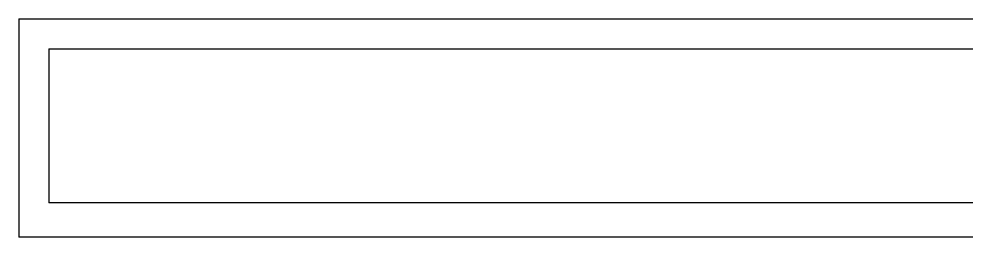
# Model space of a CAD drawing. Header units: metres. Extents: x -107920 to 223280, y -14950 to 38746.
# Drawn here: x -107920 to -85778, y 32150 to 37250 of the extents above; entities that cross this region are included whole.
import ezdxf

# ---------------------------------------------------------------- set-up
doc = ezdxf.new("R2010")
doc.units = ezdxf.units.M
doc.linetypes.add('DASH', pattern=[0.35, 0.25, -0.1])
for name, color, linetype in [('07A_结构墙', 5, 'Continuous'), ('13A_通风专业孔洞', 30, 'Continuous'), ('WALL', 5, 'Continuous')]:
    doc.layers.add(name, color=color, linetype=linetype)

msp = doc.modelspace()

# ---------------------------------------------------------------- linework, layer by layer
at = {"layer": '07A_结构墙'}
for p, q in [((-107920, 37250), (-77370, 37250)), ((-107220, 36550), (-77970, 36550)), ((-84520, 32950), (-107220, 32950)), ((-85220, 32150), (-107920, 32150))]:
    msp.add_line(p, q, dxfattribs=at)
at = {"layer": '13A_通风专业孔洞', "linetype": 'DASH'}
msp.add_line((-107220, 36550, 1), (-103420, 36550, 1), dxfattribs=at)
msp.add_line((-107220, 36550, 1), (-103420, 36550, 1), dxfattribs=at)
at = {"layer": 'WALL'}
for p, q in [((-107920, 37250), (-107920, 32150)), ((-107220, 36550), (-107220, 32950))]:
    msp.add_line(p, q, dxfattribs=at)

doc.saveas('drawing.dxf')
